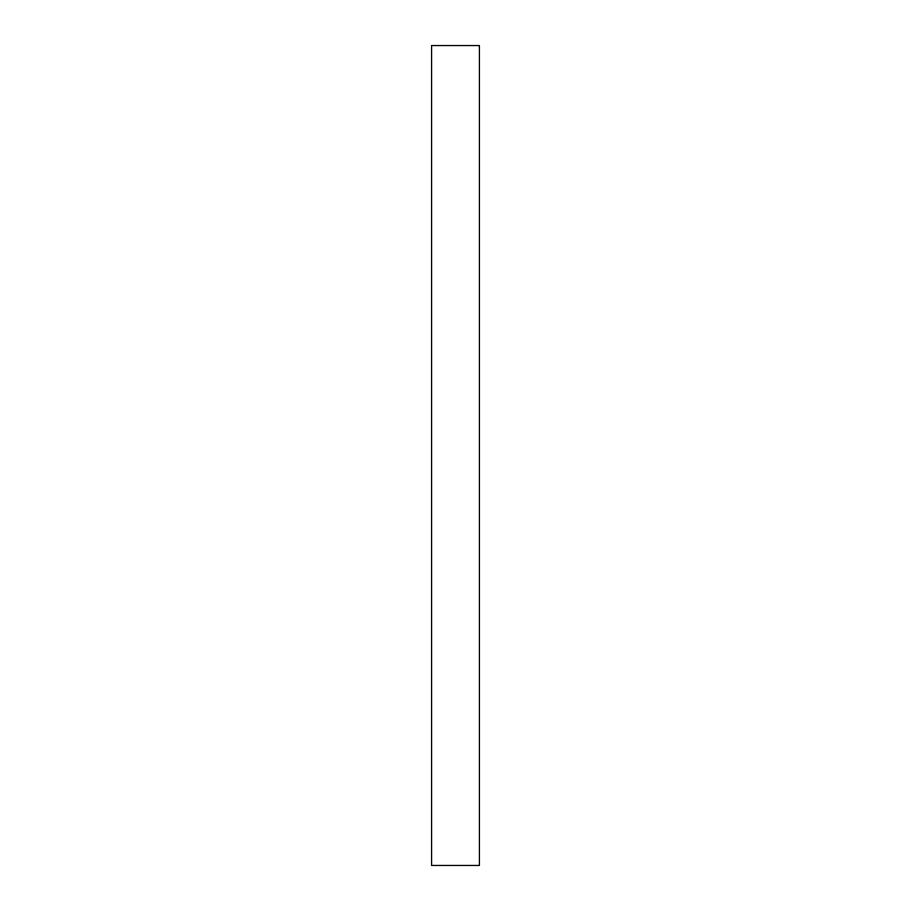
<?xml version="1.0" encoding="UTF-8"?>
<svg xmlns="http://www.w3.org/2000/svg" width="911" height="911" viewBox="0 0 911 911"><rect width="100%" height="100%" fill="white"/><g stroke="black" fill="none" stroke-linecap="round" stroke-linejoin="round"><path stroke-width="1.37" d="M479.414 45.55L431.586 45.55L431.586 865.45L479.414 865.45L479.414 45.55"/></g></svg>
